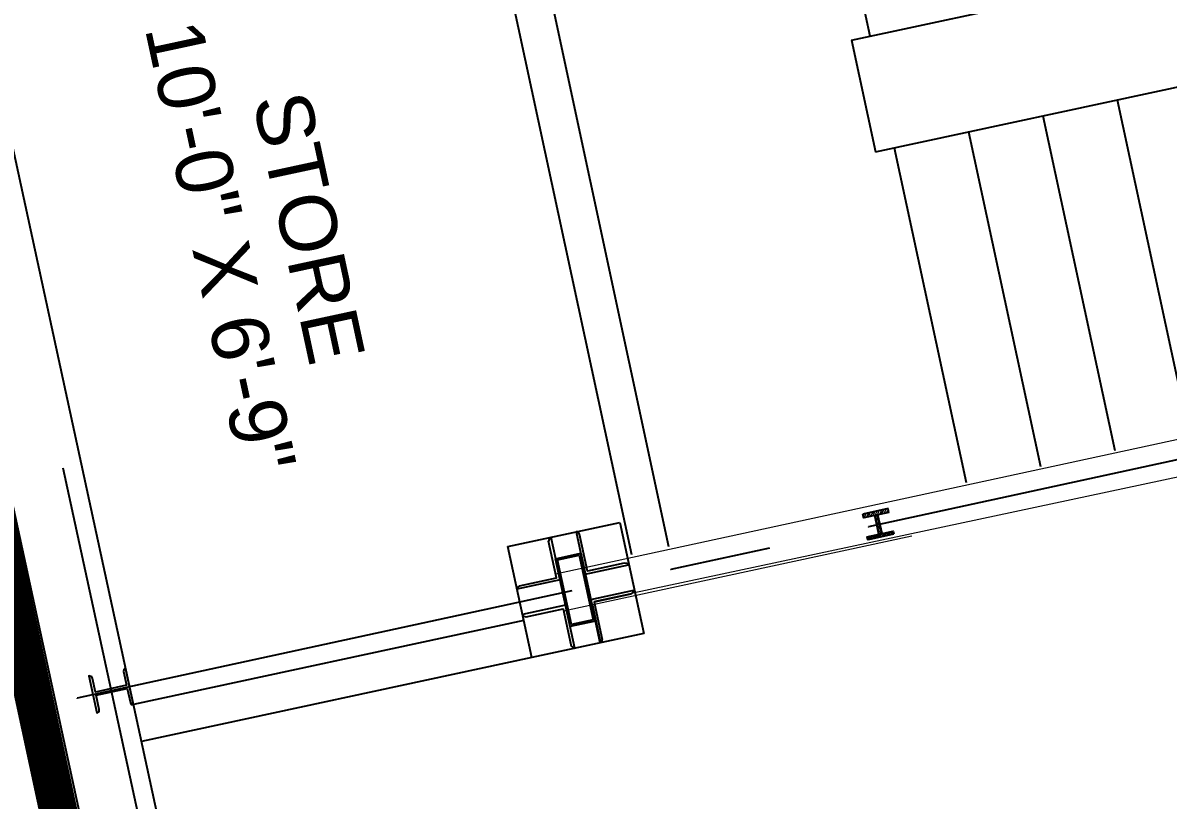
# Model space of a CAD drawing. Header units: inches. Extents: x -48022 to 80112, y -8164 to 5118.
# Drawn here: x 63777.7 to 63958.4, y 607.1 to 729.7 of the extents above; entities that cross this region are included whole.
import ezdxf
from ezdxf.enums import TextEntityAlignment as Align
from ezdxf.xclip import XClip

# ---------------------------------------------------------------- set-up
doc = ezdxf.new("R2010")
doc.units = ezdxf.units.IN
doc.header["$LTSCALE"] = 10
doc.header["$XCLIPFRAME"] = 0
doc.header["$PDMODE"] = 32
doc.linetypes.add('Amconstr', pattern=[9999, 9999, 0])
for name, color, linetype in [('1_DIM', 1, 'Continuous'), ('1_TEXT', 3, 'Continuous'), ('A-STAIR', 2, 'Continuous'), ('A-TEXT-P', 3, 'Continuous'), ('A-WALL-BLWK', 33, 'Continuous'), ('FURNITURE', 2, 'Continuous'), ('Plot Boundary', 1, 'Continuous'), ('WALL', 4, 'Continuous')]:
    doc.layers.add(name, color=color, linetype=linetype)
doc.styles.add('1by8in-1F', font='arial.ttf', dxfattribs={"height": 6})
doc.styles.add('ARC_IMP 001 1_1', font='ARIALN.TTF', dxfattribs={"height": 0.078125})
doc.styles.get("Standard").update_dxf_attribs({"font": 'sanss___.ttf'})
doc.dimstyles.new('STANDARD_WS', dxfattribs={"dimscale": 180, "dimtxt": 0.18, "dimasz": 0.0625, "dimexe": 0.1875, "dimexo": 0.0625, "dimgap": 0.09375, "dimtad": 0, "dimdec": 0, "dimzin": 3, "dimdsep": 46, "dimlunit": 4, "dimtxsty": 'Standard', "dimblk": 'DOT', "dimcen": 0.09375, "dimadec": 3, "dimazin": 0, "dimtfac": 1, "dimtdec": 0, "dimtofl": 0, "dimtmove": 1, "dimatfit": 3, "dimldrblk": 'CLOSED', "dimfxl": 0, "dimfrac": 2, "dimtolj": 1, "dimtzin": 3, "dimarcsym": 0})

# ---------------------------------------------------------------- blocks, each defined once
blk = doc.blocks.new('pdf plan')
at = {"color": 250, "linetype": 'Continuous', "lineweight": 9}
for points in [[(431.258, 400.25), (431.239, 360.075)], [(432.45, 400.248), (432.312, 361.049), (432.312, 361.049)], [(432.416, 371.024), (432.404, 360.075)], [(433.59, 360.522), (433.59, 361.001), (432.416, 361.001)]]:
    blk.add_lwpolyline(points, dxfattribs=at)
at = {"color": 250, "linetype": 'Continuous', "lineweight": -2}
for points in [[(431.853, 385.381), (431.853, 369.784), (431.853, 369.784)], [(431.853, 366.674), (431.853, 363.565), (431.853, 363.565)], [(433.59, 360.968), (432.234, 360.968), (432.234, 362.324)], [(432.333, 362.209), (432.3, 362.291), (432.234, 362.324)], [(432.333, 362.209), (432.333, 361.051), (433.507, 361.051)], [(433.59, 360.968), (433.557, 361.034), (433.507, 361.051)], [(430.1, 360.174), (430.117, 360.125), (430.199, 360.075)], [(430.1, 360.174), (431.44, 360.174), (431.44, 358.818)], [(431.853, 360.455), (431.853, 344.891), (431.853, 344.891)], [(431.357, 358.917), (431.357, 360.075), (430.199, 360.075)], [(431.357, 358.917), (431.39, 358.851), (431.44, 358.818)], [(424.84, 345.967), (440.404, 345.967), (440.404, 345.967)]]:
    blk.add_lwpolyline(points, dxfattribs=at)
at = {"color": 250, "linetype": 'Continuous', "lineweight": 25}
for points in [[(431.44, 370.495), (431.44, 369.701), (431.44, 369.701)], [(431.556, 370.495), (431.556, 369.701), (431.44, 369.701)], [(431.556, 370.495), (431.44, 370.495), (431.44, 370.495)], [(432.151, 369.701), (432.234, 369.701), (432.234, 370.495)], [(432.151, 369.701), (432.151, 370.495), (432.234, 370.495)], [(432.151, 369.668), (432.234, 369.668), (432.234, 370.446)], [(432.151, 369.668), (432.151, 370.446), (432.234, 370.446)], [(432.151, 370.148), (431.556, 370.148), (431.556, 370.148)], [(432.151, 370.049), (431.556, 370.049), (431.556, 370.049)]]:
    blk.add_lwpolyline(points, dxfattribs=at)
at = {"color": 250, "linetype": 'Continuous', "lineweight": 20}
for points in [[(431.556, 370.346), (431.44, 370.429), (431.44, 370.429)], [(431.556, 370.264), (431.44, 370.363), (431.44, 370.363)], [(431.556, 370.412), (431.473, 370.495), (431.473, 370.495)], [(431.556, 370.462), (431.539, 370.495), (431.539, 370.495)], [(432.234, 370.412), (432.151, 370.495), (432.151, 370.495)], [(432.234, 370.346), (432.151, 370.429), (432.151, 370.429)], [(432.234, 370.28), (432.151, 370.363), (432.151, 370.363)], [(432.234, 370.462), (432.234, 370.495), (432.234, 370.495)], [(431.556, 370.197), (431.44, 370.297), (431.44, 370.297)], [(431.622, 370.049), (431.556, 370.131), (431.44, 370.214)], [(431.556, 370.049), (431.556, 370.065), (431.44, 370.148)], [(431.556, 369.982), (431.44, 370.082), (431.44, 370.082)], [(431.556, 369.916), (431.44, 370.032), (431.44, 370.032)], [(431.704, 370.049), (431.589, 370.148), (431.589, 370.148)], [(431.771, 370.049), (431.655, 370.148), (431.655, 370.148)], [(431.837, 370.049), (431.737, 370.148), (431.737, 370.148)], [(431.886, 370.049), (431.804, 370.148), (431.804, 370.148)], [(431.969, 370.049), (431.87, 370.148), (431.87, 370.148)], [(432.035, 370.049), (431.936, 370.148), (431.936, 370.148)], [(432.101, 370.049), (432.019, 370.148), (432.019, 370.148)], [(432.234, 369.999), (432.085, 370.148), (432.085, 370.148)], [(432.234, 370.197), (432.151, 370.297), (432.151, 370.297)], [(432.234, 370.131), (432.151, 370.231), (432.151, 370.231)], [(432.234, 370.065), (432.151, 370.148), (432.151, 370.148)], [(432.234, 369.916), (432.151, 370.032), (432.151, 370.032)], [(431.556, 369.85), (431.44, 369.933), (431.44, 369.933)], [(431.556, 369.784), (431.44, 369.883), (431.44, 369.883)], [(431.556, 369.701), (431.44, 369.817), (431.44, 369.817)], [(431.489, 369.701), (431.44, 369.751), (431.44, 369.751)], [(432.234, 369.85), (432.151, 369.966), (432.151, 369.966)], [(432.234, 369.784), (432.151, 369.883), (432.151, 369.883)], [(432.234, 369.734), (432.151, 369.817), (432.151, 369.817)], [(432.168, 369.701), (432.151, 369.751), (432.151, 369.751)]]:
    blk.add_lwpolyline(points, dxfattribs=at)
at = {"color": 250, "linetype": 'Continuous', "lineweight": -2}
for points in [[(430.199, 361.051), (430.117, 361.034), (430.1, 360.968), (431.44, 360.968), (431.44, 362.324), (431.39, 362.291), (431.357, 362.209), (431.357, 361.051)], [(432.912, 360.968), (432.912, 360.174), (430.778, 360.174), (430.778, 360.968)], [(432.862, 360.902), (432.862, 360.224), (430.828, 360.224), (430.828, 360.902)], [(433.507, 360.075), (433.557, 360.125), (433.59, 360.174), (432.234, 360.174), (432.234, 358.818), (432.3, 358.851), (432.333, 358.917), (432.333, 360.075)], [(448.774, 344.213), (448.774, 346.545), (402.081, 346.545), (402.081, 344.213)], [(431.357, 345.487), (431.307, 345.47), (431.258, 345.388), (432.416, 345.388), (432.399, 345.47), (432.333, 345.487), (431.886, 345.487), (431.886, 346.463), (432.333, 346.463), (432.399, 346.479), (432.416, 346.545), (431.258, 346.545), (431.307, 346.479), (431.357, 346.463), (431.787, 346.463), (431.787, 345.487)]]:
    blk.add_lwpolyline(points, close=True, dxfattribs=at)
at = {"layer": 'A-STAIR', "color": 250}
for p, q in [((417.129, 372.447), (417.172, 397)), ((420.636, 372.441), (420.679, 396.994)), ((420.65, 380.041), (431.172, 380.022)), ((420.645, 377.702), (431.168, 377.684)), ((420.641, 375.364), (431.164, 375.345)), ((417.13, 373.032), (406.607, 373.05)), ((420.637, 373.026), (431.16, 373.007)), ((417.129, 372.447), (420.636, 372.441))]:
    blk.add_line(p, q, dxfattribs=at)
at = {"layer": 'A-WALL-BLWK', "color": 250}
for p, q in [((406.746, 363.697), (431.143, 363.654)), ((406.746, 362.528), (431.141, 362.485))]:
    blk.add_line(p, q, dxfattribs=at)
at = {"layer": 'FURNITURE', "color": 250, "linetype": 'Amconstr', "lineweight": 25}
blk.add_lwpolyline([(430.109, 362.345), (433.599, 362.339), (433.593, 358.819), (430.103, 358.825)], close=True, dxfattribs=at)
at = {"layer": 'Plot Boundary', "color": 5, "linetype": 'ByBlock'}
blk.add_lwpolyline([(173.816, 439.924), (484.814, 439.377), (484.645, 343.505), (173.647, 344.053)], close=True, dxfattribs=at)
at = {"layer": 'WALL', "color": 250, "linetype": 'Amconstr', "lineweight": 25}
for p, q in [((432.424, 358.821), (432.407, 346.544)), ((433.593, 358.819), (433.576, 346.543))]:
    blk.add_line(p, q, dxfattribs=at)
at = {"layer": 'A-TEXT-P', "color": 250, "style": '1by8in-1F'}
for s, height, p in [('STORE', 1.7538, (419.226, 354.929)), ('10\'-0" X 6\'-9"', 1.75375, (419.222, 352.15))]:
    blk.add_text(s, height=height, rotation=359.8991, dxfattribs=at).set_placement(p, align=Align.MIDDLE_CENTER)
blk = doc.blocks.new('_Dot')
at = {"color": 0, "linetype": 'ByBlock', "lineweight": -2}
blk.add_line((-0.5, 0), (-1, 0), dxfattribs=at)
at = {"color": 0, "linetype": 'ByBlock', "const_width": 0.5}
blk.add_lwpolyline([(-0.25, 0, 1), (0.25, 0, 1)], format="xyb", close=True, dxfattribs=at)
blk = doc.blocks.new('*D201')
at = {"layer": '1_DIM', "color": 0, "lineweight": -2, "transparency": 16777216}
blk.add_line((66319.12, -277.29), (66319.12, 641.74), dxfattribs=at)
for start, end in [(90.060638, 95.578407), (96.552079, 102.069847)]:
    blk.add_arc((66319.12, -10021.85), 10629.84, start, end, dxfattribs=at)
at = {"layer": 'Defpoints', "color": 0, "transparency": 16777216}
for p in [(63731.75, 2015.89), (65569.57, 581.53), (64150.66, 66.92), (66319.12, -288.54), (66319.12, -1080.54)]:
    blk.add_point(p, dxfattribs=at)
at = {"layer": '1_DIM', "color": 0, "lineweight": -2, "transparency": 16777216, "xscale": 11.25, "yscale": 11.25, "zscale": 11.25}
for p, rotation in [((66319.12, 607.99), 0.03031924790928877), ((64085.38, 370.64), 192.1001664814439)]:
    blk.add_blockref('_Dot', p, dxfattribs=dict(at, rotation=rotation))
at = {"layer": '1_DIM', "color": 0, "transparency": 16777216, "insert": (65195.96, 548.48), "char_height": 32.4, "attachment_point": 5, "rotation": 6.0652}
blk.add_mtext('\\A1;12.130°', dxfattribs=at)
blk = doc.blocks.new('_Closed')
at = {"color": 0, "linetype": 'ByBlock', "lineweight": -2}
for p, q in [((-1, 0.167), (0, 0)), ((-1, 0.167), (-1, -0.167)), ((0, 0), (-1, -0.167)), ((0, 0), (-1, 0))]:
    blk.add_line(p, q, dxfattribs=at)

msp = doc.modelspace()

# ---------------------------------------------------------------- linework, layer by layer
at = {"layer": 'Plot Boundary', "color": 0, "linetype": 'ByBlock', "const_width": 6}
msp.add_lwpolyline([(63982.35, 2020.65), (64317.73, 460.29), (63836.71, 356.9), (63501.33, 1917.26)], close=True, dxfattribs=at)

# ---------------------------------------------------------------- block references
at = {"linetype": 'Amconstr', "lineweight": 25}
ref = msp.add_blockref('pdf plan', (61586.99, 2414.1), dxfattribs=dict(at, xscale=5.131858713091743, yscale=5.131858713091743, zscale=5.131858713091743, rotation=282.2313422511228))
XClip(ref).set_block_clipping_path([(164.4791717222, 449.2939431408), (576.659918646, 448.5683895352), (739.282937211, 285.3718372324), (658.1213050436, 204.4954374036), (528.9983881636, 334.0737409183), (235.5965602188, 334.5902103453), (235.5625337246, 315.2600524106), (164.2434555072, 315.3855939715)])

# ---------------------------------------------------------------- texts
at = {"layer": '1_TEXT', "linetype": 'Amconstr', "lineweight": 25, "insert": (64041.47, 1142.18), "char_height": 86.0695, "width": 931.0665, "attachment_point": 2, "rotation": 282.1305, "line_spacing_factor": 0.930915, "style": 'ARC_IMP 001 1_1'}
msp.add_mtext('PROPOSED ADMIN. BUILDING', dxfattribs=at)

# ---------------------------------------------------------------- dimensions: what is measured, and where the dimension line sits
at = {"layer": '1_DIM'}
dim = msp.add_angular_dim_2l(base=(65569.5702, 581.5268), line1=((64150.6587, 66.9208), (63731.7517, 2015.8874)), line2=((66319.12, -1080.5431), (66319.12, -288.5431)), dimstyle='STANDARD_WS', dxfattribs=at)
dim.commit()
dim.dimension.update_dxf_attribs({"geometry": '*D201', "text_midpoint": (65195.9619, 548.4831)})

doc.saveas('drawing.dxf')
